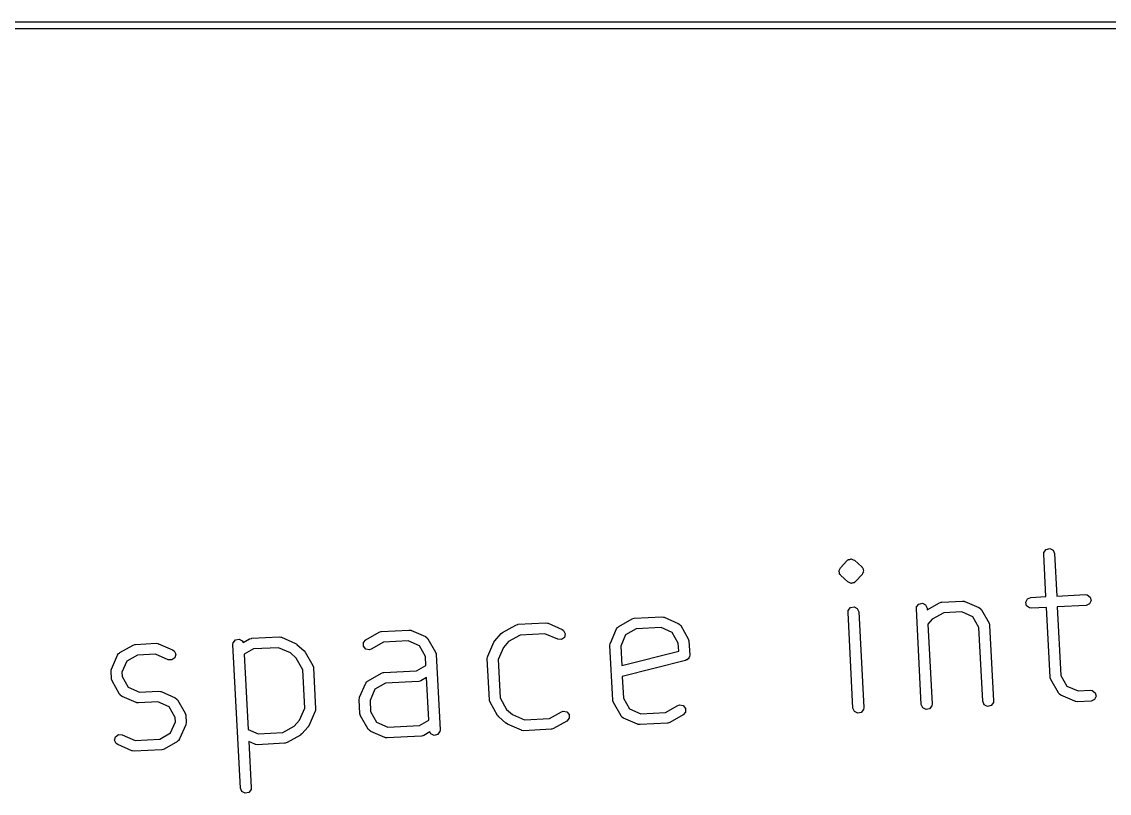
# Model space of a CAD drawing. Extents: x 59.1 to 150, y -119.5 to -80.2.
# Drawn here: x 90.05 to 105.18, y -92.69 to -81.95 of the extents above; entities that cross this region are included whole.
import ezdxf

# ---------------------------------------------------------------- set-up
doc = ezdxf.new("R2010")
doc.units = 0
doc.layers.add('BLACK', color=7, linetype='CONTINUOUS')

msp = doc.modelspace()

# ---------------------------------------------------------------- linework, layer by layer
at = {"layer": 'BLACK', "linetype": 'CONTINUOUS'}
for p, q in [((60, -81.95), (149, -81.95)), ((149, -82.05), (60, -82.05)), ((104.273, -89.3335), (104.304, -89.2925)), ((104.304, -89.2925), (104.354, -89.2809)), ((104.354, -89.2809), (104.4, -89.3042)), ((101.441, -89.5498), (101.531, -89.4497)), ((101.531, -89.4497), (101.539, -89.4437)), ((101.539, -89.4437), (101.54, -89.4408)), ((101.54, -89.4408), (101.544, -89.4398)), ((101.544, -89.4397), (101.546, -89.437)), ((101.544, -89.4398), (101.544, -89.4397)), ((101.546, -89.437), (101.548, -89.4366)), ((101.548, -89.4366), (101.551, -89.4337)), ((101.551, -89.4337), (101.571, -89.431)), ((101.571, -89.431), (101.589, -89.425)), ((101.589, -89.425), (101.592, -89.4263)), ((101.592, -89.4263), (101.596, -89.4255)), ((101.596, -89.4255), (101.599, -89.427)), ((101.599, -89.427), (101.602, -89.4266)), ((101.602, -89.4266), (101.619, -89.4369)), ((101.619, -89.4369), (101.637, -89.4442)), ((101.637, -89.4442), (101.737, -89.5343)), ((104.27, -89.3593), (104.273, -89.3335)), ((104.301, -89.9502), (104.27, -89.3593)), ((104.4, -89.3042), (104.42, -89.3515)), ((104.42, -89.3515), (104.451, -89.9423)), ((101.421, -89.5974), (101.424, -89.5911)), ((101.427, -89.6159), (101.421, -89.5974)), ((101.423, -89.5844), (101.433, -89.5679)), ((101.424, -89.5911), (101.423, -89.5844)), ((101.433, -89.5679), (101.441, -89.5498)), ((101.737, -89.5343), (101.743, -89.5421)), ((101.743, -89.5421), (101.746, -89.5439)), ((101.746, -89.5439), (101.747, -89.5471)), ((101.747, -89.5471), (101.753, -89.5548)), ((101.753, -89.5548), (101.756, -89.5741)), ((101.756, -89.5741), (101.762, -89.5927)), ((101.762, -89.5927), (101.759, -89.5989)), ((101.759, -89.5989), (101.76, -89.6057)), ((101.43, -89.6352), (101.427, -89.6159)), ((101.436, -89.643), (101.43, -89.6352)), ((101.437, -89.6462), (101.436, -89.643)), ((101.44, -89.648), (101.437, -89.6462)), ((101.446, -89.6558), (101.44, -89.648)), ((101.546, -89.7459), (101.446, -89.6558)), ((101.564, -89.7532), (101.546, -89.7459)), ((101.639, -89.7504), (101.637, -89.7531)), ((101.64, -89.7503), (101.639, -89.7504)), ((101.643, -89.7493), (101.64, -89.7503)), ((101.644, -89.7464), (101.643, -89.7493)), ((101.652, -89.7403), (101.644, -89.7464)), ((101.742, -89.6402), (101.652, -89.7403)), ((101.75, -89.6222), (101.742, -89.6402)), ((101.76, -89.6057), (101.75, -89.6222)), ((101.581, -89.7635), (101.564, -89.7532)), ((101.584, -89.763), (101.581, -89.7635)), ((101.587, -89.7646), (101.584, -89.763)), ((101.591, -89.7638), (101.587, -89.7646)), ((101.594, -89.7651), (101.591, -89.7638)), ((101.612, -89.7591), (101.594, -89.7651)), ((101.632, -89.7564), (101.612, -89.7591)), ((101.635, -89.7535), (101.632, -89.7564)), ((101.637, -89.7531), (101.635, -89.7535)), ((102.501, -90.0939), (102.532, -90.0529)), ((102.532, -90.0529), (102.582, -90.0414)), ((102.582, -90.0414), (102.627, -90.0647)), ((102.649, -90.1334), (102.821, -90.0357)), ((102.821, -90.0357), (102.845, -90.0269)), ((102.845, -90.0269), (102.85, -90.0277)), ((102.85, -90.0277), (102.854, -90.026)), ((102.854, -90.026), (103.139, -90.011)), ((103.139, -90.011), (103.165, -90.0142)), ((103.165, -90.0142), (103.169, -90.0169)), ((103.169, -90.0169), (103.173, -90.0172)), ((103.173, -90.0172), (103.368, -90.1023)), ((104.02, -90.027), (104.043, -89.9812)), ((104.031, -90.0769), (104.02, -90.027)), ((104.043, -89.9812), (104.09, -89.9612)), ((104.09, -89.9612), (104.301, -89.9502)), ((104.451, -89.9423), (104.851, -89.9213)), ((104.851, -89.9213), (104.877, -89.9245)), ((104.906, -90.0511), (104.859, -90.0711)), ((104.877, -89.9245), (104.918, -89.9554)), ((104.93, -90.0054), (104.906, -90.0511)), ((104.918, -89.9554), (104.93, -90.0054)), ((101.547, -90.1696), (101.55, -90.1438)), ((101.616, -91.5011), (101.547, -90.1696)), ((101.55, -90.1438), (101.581, -90.1028)), ((101.581, -90.1028), (101.631, -90.0912)), ((101.631, -90.0912), (101.676, -90.1145)), ((101.676, -90.1145), (101.696, -90.1618)), ((101.696, -90.1618), (101.766, -91.4933)), ((102.498, -90.1198), (102.501, -90.0939)), ((102.567, -91.4513), (102.498, -90.1198)), ((102.627, -90.0647), (102.647, -90.1119)), ((102.647, -90.1119), (102.649, -90.1334)), ((102.879, -90.1749), (102.72, -90.2652)), ((103.129, -90.1618), (102.879, -90.1749)), ((103.285, -90.2298), (103.129, -90.1618)), ((103.368, -90.1023), (103.39, -90.1167)), ((103.39, -90.1167), (103.395, -90.1268)), ((103.395, -90.1268), (103.404, -90.1341)), ((103.404, -90.1341), (103.509, -90.3193)), ((104.072, -90.1078), (104.031, -90.0769)), ((104.098, -90.111), (104.072, -90.1078)), ((104.309, -90.1), (104.098, -90.111)), ((104.359, -91.0712), (104.309, -90.1)), ((104.859, -90.0711), (104.458, -90.0921)), ((104.458, -90.0921), (104.508, -91.0457)), ((96.7389, -90.4498), (96.9241, -90.3447)), ((96.9241, -90.3447), (96.9487, -90.336)), ((96.9487, -90.336), (96.9531, -90.3368)), ((96.9531, -90.3368), (96.9572, -90.335)), ((96.9572, -90.335), (97.3377, -90.3151)), ((97.3377, -90.3151), (97.3635, -90.3183)), ((97.3635, -90.3183), (97.3671, -90.321)), ((97.3671, -90.321), (97.3716, -90.3212)), ((97.3716, -90.3212), (97.5668, -90.4064)), ((98.3557, -90.365), (98.541, -90.26)), ((98.541, -90.26), (98.5655, -90.2512)), ((98.5655, -90.2512), (98.5699, -90.252)), ((98.5699, -90.252), (98.5741, -90.2503)), ((98.5741, -90.2503), (98.9545, -90.2304)), ((98.9545, -90.2304), (98.9803, -90.2335)), ((98.9803, -90.2335), (98.9839, -90.2362)), ((98.9839, -90.2362), (98.9884, -90.2365)), ((98.9884, -90.2365), (99.1836, -90.3216)), ((99.1836, -90.3216), (99.2053, -90.336)), ((99.2053, -90.336), (99.2103, -90.3461)), ((99.2103, -90.3461), (99.2188, -90.3534)), ((99.2188, -90.3534), (99.3239, -90.5386)), ((102.72, -90.2652), (102.659, -90.3332)), ((102.659, -90.3332), (102.717, -91.4434)), ((103.369, -90.3779), (103.285, -90.2298)), ((103.509, -90.3193), (103.517, -90.3438)), ((103.517, -90.3438), (103.517, -90.3483)), ((103.517, -90.3483), (103.518, -90.3524)), ((103.518, -90.3524), (103.573, -91.3986)), ((93.248, -90.5294), (93.6285, -90.5095)), ((93.6285, -90.5095), (93.6543, -90.5127)), ((94.8368, -90.5495), (95.022, -90.4444)), ((95.022, -90.4444), (95.0465, -90.4357)), ((95.0465, -90.4357), (95.051, -90.4365)), ((95.051, -90.4365), (95.0551, -90.4347)), ((95.0551, -90.4347), (95.4355, -90.4148)), ((95.4355, -90.4148), (95.4614, -90.4179)), ((95.4614, -90.4179), (95.4649, -90.4206)), ((95.4649, -90.4206), (95.4694, -90.4209)), ((95.4694, -90.4209), (95.6646, -90.5061)), ((95.6646, -90.5061), (95.6863, -90.5205)), ((96.6301, -90.5649), (96.7202, -90.4648)), ((96.7202, -90.4648), (96.7379, -90.451)), ((96.7379, -90.451), (96.7389, -90.4498)), ((96.9828, -90.4839), (96.8235, -90.5742)), ((97.3278, -90.4658), (96.9828, -90.4839)), ((97.5068, -90.5439), (97.3278, -90.4658)), ((97.5668, -90.4064), (97.5885, -90.4208)), ((97.5885, -90.4208), (97.6113, -90.4667)), ((97.6113, -90.4667), (97.5993, -90.5166)), ((98.2389, -90.5955), (98.324, -90.4003)), ((98.324, -90.4003), (98.3384, -90.3786)), ((98.3384, -90.3786), (98.3485, -90.3736)), ((98.3485, -90.3736), (98.3557, -90.365)), ((98.4515, -90.4832), (98.3834, -90.6392)), ((98.5996, -90.3992), (98.4515, -90.4832)), ((98.9447, -90.3811), (98.5996, -90.3992)), ((99.1007, -90.4491), (98.9447, -90.3811)), ((99.1847, -90.5972), (99.1007, -90.4491)), ((103.423, -91.4064), (103.369, -90.3779)), ((91.4129, -90.7289), (91.5981, -90.6238)), ((91.5981, -90.6238), (91.6227, -90.6151)), ((91.6227, -90.6151), (91.6271, -90.6159)), ((91.6271, -90.6159), (91.6312, -90.6141)), ((91.6312, -90.6141), (91.9165, -90.5992)), ((91.9165, -90.5992), (91.9424, -90.6024)), ((91.9424, -90.6024), (91.946, -90.6051)), ((91.946, -90.6051), (91.9504, -90.6053)), ((91.9504, -90.6053), (92.1456, -90.6905)), ((92.9868, -90.6182), (92.99, -90.5924)), ((93.0915, -92.6155), (92.9868, -90.6182)), ((92.99, -90.5924), (93.0209, -90.5514)), ((93.0209, -90.5514), (93.0709, -90.5398)), ((93.0709, -90.5398), (93.1166, -90.5631)), ((93.1166, -90.5631), (93.1275, -90.5887)), ((93.1275, -90.5887), (93.215, -90.5391)), ((93.215, -90.5391), (93.2395, -90.5304)), ((93.2395, -90.5304), (93.2439, -90.5312)), ((93.2439, -90.5312), (93.248, -90.5294)), ((93.6186, -90.6602), (93.2736, -90.6783)), ((93.7864, -90.7334), (93.6186, -90.6602)), ((93.6543, -90.5127), (93.6579, -90.5154)), ((93.6579, -90.5154), (93.6624, -90.5156)), ((93.6624, -90.5156), (93.8576, -90.6008)), ((93.8576, -90.6008), (93.8763, -90.6132)), ((93.8763, -90.6132), (93.8778, -90.6138)), ((93.8778, -90.6138), (93.9779, -90.7039)), ((94.8031, -90.6398), (94.8035, -90.5885)), ((94.8358, -90.6794), (94.8031, -90.6398)), ((94.8035, -90.5885), (94.8368, -90.5495)), ((95.0806, -90.5836), (94.9108, -90.6799)), ((95.4257, -90.5655), (95.0806, -90.5836)), ((95.5817, -90.6336), (95.4257, -90.5655)), ((95.6657, -90.7816), (95.5817, -90.6336)), ((95.6863, -90.5205), (95.6913, -90.5305)), ((95.6913, -90.5305), (95.6999, -90.5378)), ((95.6999, -90.5378), (95.8049, -90.723)), ((96.5319, -90.7803), (96.6171, -90.5851)), ((96.6171, -90.5851), (96.6295, -90.5664)), ((96.6295, -90.5664), (96.6301, -90.5649)), ((96.7497, -90.6562), (96.6765, -90.824)), ((96.8235, -90.5742), (96.7497, -90.6562)), ((97.558, -90.5471), (97.5068, -90.5439)), ((97.5993, -90.5166), (97.558, -90.5471)), ((98.2327, -90.6294), (98.2359, -90.6035)), ((98.2726, -91.3902), (98.2327, -90.6294)), ((98.2359, -90.6035), (98.2386, -90.6)), ((98.2386, -90.6), (98.2389, -90.5955)), ((98.3834, -90.6392), (98.3977, -90.9106)), ((99.1905, -90.7084), (99.1847, -90.5972)), ((99.3239, -90.5386), (99.3326, -90.5632)), ((99.3326, -90.5632), (99.3318, -90.5676)), ((99.3318, -90.5676), (99.3336, -90.5717)), ((99.3336, -90.5717), (99.3436, -90.7619)), ((91.296, -90.9593), (91.3812, -90.7641)), ((91.3812, -90.7641), (91.3956, -90.7424)), ((91.3956, -90.7424), (91.4056, -90.7374)), ((91.4056, -90.7374), (91.4129, -90.7289)), ((91.6567, -90.763), (91.5087, -90.847)), ((91.9067, -90.7499), (91.6567, -90.763)), ((92.0857, -90.828), (91.9067, -90.7499)), ((92.1781, -90.8007), (92.1369, -90.8312)), ((92.1456, -90.6905), (92.1673, -90.7049)), ((92.1673, -90.7049), (92.1902, -90.7508)), ((92.1902, -90.7508), (92.1781, -90.8007)), ((93.2736, -90.6783), (93.1441, -90.7518)), ((93.1441, -90.7518), (93.199, -91.8005)), ((93.8685, -90.8072), (93.7864, -90.7334)), ((93.9588, -90.9665), (93.8685, -90.8072)), ((93.9779, -90.7039), (93.9917, -90.7216)), ((93.9917, -90.7216), (93.9929, -90.7226)), ((93.9929, -90.7226), (94.098, -90.9079)), ((94.8862, -90.6886), (94.8358, -90.6794)), ((94.9108, -90.6799), (94.8862, -90.6886)), ((95.6724, -90.9079), (95.6657, -90.7816)), ((95.8049, -90.723), (95.8137, -90.7476)), ((95.8137, -90.7476), (95.8129, -90.752)), ((95.8129, -90.752), (95.8146, -90.7561)), ((95.8146, -90.7561), (95.8694, -91.8023)), ((96.5258, -90.8142), (96.5289, -90.7884)), ((96.5289, -90.7884), (96.5316, -90.7848)), ((96.5316, -90.7848), (96.5319, -90.7803)), ((98.3977, -90.9106), (99.1905, -90.7084)), ((99.3296, -90.8096), (99.318, -90.8175)), ((99.3329, -90.7977), (99.3296, -90.8096)), ((99.3404, -90.7878), (99.3329, -90.7977)), ((99.3436, -90.7619), (99.3404, -90.7878)), ((91.293, -90.9674), (91.2957, -90.9638)), ((91.2957, -90.9638), (91.296, -90.9593)), ((91.5087, -90.847), (91.4406, -91.0031)), ((92.1369, -90.8312), (92.0857, -90.828)), ((94.098, -90.9079), (94.1067, -90.9324)), ((94.1067, -90.9324), (94.1059, -90.9368)), ((94.1059, -90.9368), (94.1077, -90.9409)), ((94.1077, -90.9409), (94.1376, -91.5116)), ((95.5428, -90.9814), (95.6724, -90.9079)), ((96.5557, -91.3849), (96.5258, -90.8142)), ((96.6765, -90.824), (96.7045, -91.3593)), ((99.2872, -90.8385), (98.4057, -91.0634)), ((99.2974, -90.8315), (99.2872, -90.8385)), ((99.3095, -90.8287), (99.2974, -90.8315)), ((99.318, -90.8175), (99.3095, -90.8287)), ((91.2899, -90.9932), (91.293, -90.9674)), ((91.2948, -91.0884), (91.2899, -90.9932)), ((91.2966, -91.0925), (91.2948, -91.0884)), ((91.2958, -91.0969), (91.2966, -91.0925)), ((91.3045, -91.1214), (91.2958, -91.0969)), ((91.4406, -91.0031), (91.4437, -91.0628)), ((91.4437, -91.0628), (91.5277, -91.2109)), ((93.9868, -91.5018), (93.9588, -90.9665)), ((94.8667, -91.1201), (95.0519, -91.015)), ((95.0519, -91.015), (95.0764, -91.0063)), ((95.0764, -91.0063), (95.0809, -91.0071)), ((95.0809, -91.0071), (95.085, -91.0054)), ((95.085, -91.0054), (95.5428, -90.9814)), ((95.6811, -91.0754), (95.6015, -91.1206)), ((95.7122, -91.6688), (95.6811, -91.0754)), ((98.4057, -91.0634), (98.4215, -91.3647)), ((104.361, -91.0754), (104.359, -91.0712)), ((104.36, -91.0798), (104.361, -91.0754)), ((104.369, -91.1043), (104.36, -91.0798)), ((104.474, -91.2896), (104.369, -91.1043)), ((104.508, -91.0457), (104.592, -91.1938)), ((91.4096, -91.3067), (91.3045, -91.1214)), ((91.5277, -91.2109), (91.6838, -91.279)), ((91.6838, -91.279), (91.9514, -91.2649)), ((91.9514, -91.2649), (91.9773, -91.2681)), ((94.7498, -91.3505), (94.8349, -91.1553)), ((94.8349, -91.1553), (94.8493, -91.1336)), ((94.8493, -91.1336), (94.8594, -91.1286)), ((94.8594, -91.1286), (94.8667, -91.1201)), ((94.9624, -91.2382), (94.8944, -91.3943)), ((95.1105, -91.1542), (94.9624, -91.2382)), ((95.5684, -91.1302), (95.1105, -91.1542)), ((95.5725, -91.1285), (95.5684, -91.1302)), ((95.5769, -91.1293), (95.5725, -91.1285)), ((95.6015, -91.1206), (95.5769, -91.1293)), ((104.592, -91.1938), (104.748, -91.2619)), ((104.748, -91.2619), (104.921, -91.2528)), ((104.921, -91.2528), (104.947, -91.256)), ((104.947, -91.256), (104.988, -91.2869)), ((91.4181, -91.3139), (91.4096, -91.3067)), ((91.4231, -91.324), (91.4181, -91.3139)), ((91.4448, -91.3384), (91.4231, -91.324)), ((91.64, -91.4235), (91.4448, -91.3384)), ((91.9416, -91.4157), (91.6739, -91.4297)), ((92.0976, -91.4837), (91.9416, -91.4157)), ((91.9773, -91.2681), (91.9809, -91.2708)), ((91.9809, -91.2708), (91.9853, -91.2711)), ((91.9853, -91.2711), (92.1805, -91.3562)), ((92.1805, -91.3562), (92.2022, -91.3706)), ((92.2022, -91.3706), (92.2072, -91.3807)), ((92.2072, -91.3807), (92.2158, -91.388)), ((92.2158, -91.388), (92.3209, -91.5732)), ((94.7436, -91.3845), (94.7468, -91.3586)), ((94.7536, -91.5747), (94.7436, -91.3845)), ((94.7468, -91.3586), (94.7495, -91.355)), ((94.7495, -91.355), (94.7498, -91.3505)), ((94.8944, -91.3943), (94.9025, -91.5491)), ((96.5574, -91.389), (96.5557, -91.3849)), ((96.5566, -91.3934), (96.5574, -91.389)), ((96.5653, -91.4179), (96.5566, -91.3934)), ((96.6704, -91.6032), (96.5653, -91.4179)), ((96.7045, -91.3593), (96.7949, -91.5186)), ((98.2743, -91.3944), (98.2726, -91.3902)), ((98.2735, -91.3988), (98.2743, -91.3944)), ((98.2823, -91.4233), (98.2735, -91.3988)), ((98.4215, -91.3647), (98.5055, -91.5128)), ((103.443, -91.4536), (103.423, -91.4064)), ((103.573, -91.3986), (103.57, -91.4244)), ((104.483, -91.2968), (104.474, -91.2896)), ((104.488, -91.3069), (104.483, -91.2968)), ((104.509, -91.3213), (104.488, -91.3069)), ((104.705, -91.4064), (104.509, -91.3213)), ((104.709, -91.4067), (104.705, -91.4064)), ((104.713, -91.4094), (104.709, -91.4067)), ((104.739, -91.4126), (104.713, -91.4094)), ((104.929, -91.4026), (104.739, -91.4126)), ((104.976, -91.3826), (104.929, -91.4026)), ((104.999, -91.3369), (104.976, -91.3826)), ((104.988, -91.2869), (104.999, -91.3369)), ((91.6445, -91.4238), (91.64, -91.4235)), ((91.6481, -91.4265), (91.6445, -91.4238)), ((91.6739, -91.4297), (91.6481, -91.4265)), ((92.1816, -91.6318), (92.0976, -91.4837)), ((93.9136, -91.6696), (93.9868, -91.5018)), ((94.1314, -91.5455), (94.0463, -91.7407)), ((94.1317, -91.541), (94.1314, -91.5455)), ((94.1344, -91.5374), (94.1317, -91.541)), ((94.1376, -91.5116), (94.1344, -91.5374)), ((94.9025, -91.5491), (94.9865, -91.6972)), ((96.7949, -91.5186), (96.8769, -91.5924)), ((97.3898, -91.6475), (97.5596, -91.5512)), ((97.5596, -91.5512), (97.5841, -91.5425)), ((97.5841, -91.5425), (97.6346, -91.5517)), ((97.6346, -91.5517), (97.6673, -91.5913)), ((98.3873, -91.6086), (98.2823, -91.4233)), ((98.5055, -91.5128), (98.6615, -91.5809)), ((98.6615, -91.5809), (99.0066, -91.5628)), ((99.0066, -91.5628), (99.1764, -91.4664)), ((99.1764, -91.4664), (99.201, -91.4577)), ((99.201, -91.4577), (99.2514, -91.467)), ((99.2837, -91.5579), (99.2504, -91.5969)), ((99.2514, -91.467), (99.2841, -91.5066)), ((99.2841, -91.5066), (99.2837, -91.5579)), ((101.636, -91.5483), (101.616, -91.5011)), ((101.682, -91.5716), (101.636, -91.5483)), ((101.732, -91.5601), (101.682, -91.5716)), ((101.763, -91.5191), (101.732, -91.5601)), ((101.766, -91.4933), (101.763, -91.5191)), ((102.587, -91.4985), (102.567, -91.4513)), ((102.633, -91.5218), (102.587, -91.4985)), ((102.683, -91.5102), (102.633, -91.5218)), ((102.714, -91.4693), (102.683, -91.5102)), ((102.717, -91.4434), (102.714, -91.4693)), ((103.489, -91.4769), (103.443, -91.4536)), ((103.539, -91.4654), (103.489, -91.4769)), ((103.57, -91.4244), (103.539, -91.4654)), ((92.1167, -91.8476), (92.1848, -91.6916)), ((92.1848, -91.6916), (92.1816, -91.6318)), ((92.3209, -91.5732), (92.3296, -91.5978)), ((92.3296, -91.5978), (92.3288, -91.6022)), ((92.3288, -91.6022), (92.3305, -91.6063)), ((92.3305, -91.6063), (92.3355, -91.7014)), ((92.3355, -91.7014), (92.3323, -91.7273)), ((93.8398, -91.7516), (93.9136, -91.6696)), ((94.7554, -91.5788), (94.7536, -91.5747)), ((94.7546, -91.5832), (94.7554, -91.5788)), ((94.7633, -91.6078), (94.7546, -91.5832)), ((94.8683, -91.793), (94.7633, -91.6078)), ((94.9865, -91.6972), (95.1425, -91.7653)), ((95.5827, -91.7422), (95.7122, -91.6688)), ((96.6717, -91.6042), (96.6704, -91.6032)), ((96.6855, -91.6219), (96.6717, -91.6042)), ((96.7856, -91.712), (96.6855, -91.6219)), ((96.7871, -91.7126), (96.7856, -91.712)), ((96.8058, -91.725), (96.7871, -91.7126)), ((96.8769, -91.5924), (97.0447, -91.6656)), ((97.0447, -91.6656), (97.3898, -91.6475)), ((97.6336, -91.6816), (97.4484, -91.7867)), ((97.6669, -91.6426), (97.6336, -91.6816)), ((97.6673, -91.5913), (97.6669, -91.6426)), ((98.3959, -91.6158), (98.3873, -91.6086)), ((98.4009, -91.6259), (98.3959, -91.6158)), ((98.4226, -91.6403), (98.4009, -91.6259)), ((98.6178, -91.7254), (98.4226, -91.6403)), ((99.0321, -91.7117), (98.6517, -91.7316)), ((99.0362, -91.7099), (99.0321, -91.7117)), ((99.0407, -91.7107), (99.0362, -91.7099)), ((99.0652, -91.702), (99.0407, -91.7107)), ((99.2504, -91.5969), (99.0652, -91.702)), ((91.3521, -91.8989), (91.3934, -91.8685)), ((91.3934, -91.8685), (91.4446, -91.8717)), ((91.4446, -91.8717), (91.6236, -91.9497)), ((91.9686, -91.9316), (92.1167, -91.8476)), ((92.3293, -91.7353), (92.2442, -91.9305)), ((92.3296, -91.7308), (92.3293, -91.7353)), ((92.3323, -91.7273), (92.3296, -91.7308)), ((93.199, -91.8005), (93.3355, -91.86)), ((93.3355, -91.86), (93.6806, -91.8419)), ((93.6806, -91.8419), (93.8398, -91.7516)), ((93.9431, -91.861), (93.9255, -91.8748)), ((94.0333, -91.7609), (93.9431, -91.861)), ((94.0339, -91.7594), (94.0333, -91.7609)), ((94.0463, -91.7407), (94.0339, -91.7594)), ((94.8769, -91.8003), (94.8683, -91.793)), ((94.8819, -91.8103), (94.8769, -91.8003)), ((94.9036, -91.8247), (94.8819, -91.8103)), ((95.0988, -91.9099), (94.9036, -91.8247)), ((95.1425, -91.7653), (95.5827, -91.7422)), ((95.7288, -91.8318), (95.6413, -91.8814)), ((95.7397, -91.8574), (95.7288, -91.8318)), ((95.7854, -91.8807), (95.7397, -91.8574)), ((95.8354, -91.8691), (95.7854, -91.8807)), ((95.8663, -91.8282), (95.8354, -91.8691)), ((95.8694, -91.8023), (95.8663, -91.8282)), ((97.001, -91.8102), (96.8058, -91.725)), ((97.0054, -91.8105), (97.001, -91.8102)), ((97.009, -91.8132), (97.0054, -91.8105)), ((97.0349, -91.8163), (97.009, -91.8132)), ((97.4153, -91.7964), (97.0349, -91.8163)), ((97.4194, -91.7946), (97.4153, -91.7964)), ((97.4238, -91.7954), (97.4194, -91.7946)), ((97.4484, -91.7867), (97.4238, -91.7954)), ((98.6223, -91.7257), (98.6178, -91.7254)), ((98.6258, -91.7284), (98.6223, -91.7257)), ((98.6517, -91.7316), (98.6258, -91.7284)), ((91.3401, -91.9488), (91.3521, -91.8989)), ((91.3629, -91.9947), (91.3401, -91.9488)), ((91.3846, -92.0091), (91.3629, -91.9947)), ((91.5798, -92.0943), (91.3846, -92.0091)), ((91.6236, -91.9497), (91.9686, -91.9316)), ((92.2125, -91.9658), (92.0272, -92.0708)), ((92.2198, -91.9572), (92.2125, -91.9658)), ((92.2298, -91.9522), (92.2198, -91.9572)), ((92.2442, -91.9305), (92.2298, -91.9522)), ((93.2918, -92.0046), (93.2078, -91.9679)), ((93.2078, -91.9679), (93.2413, -92.6076)), ((93.2962, -92.0048), (93.2918, -92.0046)), ((93.2998, -92.0075), (93.2962, -92.0048)), ((93.3257, -92.0107), (93.2998, -92.0075)), ((93.7061, -91.9908), (93.3257, -92.0107)), ((93.7102, -91.989), (93.7061, -91.9908)), ((93.7146, -91.9898), (93.7102, -91.989)), ((93.7392, -91.9811), (93.7146, -91.9898)), ((93.9244, -91.876), (93.7392, -91.9811)), ((93.9255, -91.8748), (93.9244, -91.876)), ((95.1033, -91.9101), (95.0988, -91.9099)), ((95.1069, -91.9128), (95.1033, -91.9101)), ((95.1327, -91.916), (95.1069, -91.9128)), ((95.6082, -91.8911), (95.1327, -91.916)), ((95.6124, -91.8893), (95.6082, -91.8911)), ((95.6168, -91.8902), (95.6124, -91.8893)), ((95.6413, -91.8814), (95.6168, -91.8902)), ((91.5843, -92.0946), (91.5798, -92.0943)), ((91.5879, -92.0973), (91.5843, -92.0946)), ((91.6137, -92.1004), (91.5879, -92.0973)), ((91.9942, -92.0805), (91.6137, -92.1004)), ((91.9983, -92.0787), (91.9942, -92.0805)), ((92.0027, -92.0796), (91.9983, -92.0787)), ((92.0272, -92.0708), (92.0027, -92.0796)), ((93.1116, -92.6627), (93.0915, -92.6155)), ((93.2413, -92.6076), (93.2381, -92.6335)), ((93.1573, -92.686), (93.1116, -92.6627)), ((93.2073, -92.6744), (93.1573, -92.686)), ((93.2381, -92.6335), (93.2073, -92.6744))]:
    msp.add_line(p, q, dxfattribs=at)

doc.saveas('drawing.dxf')
